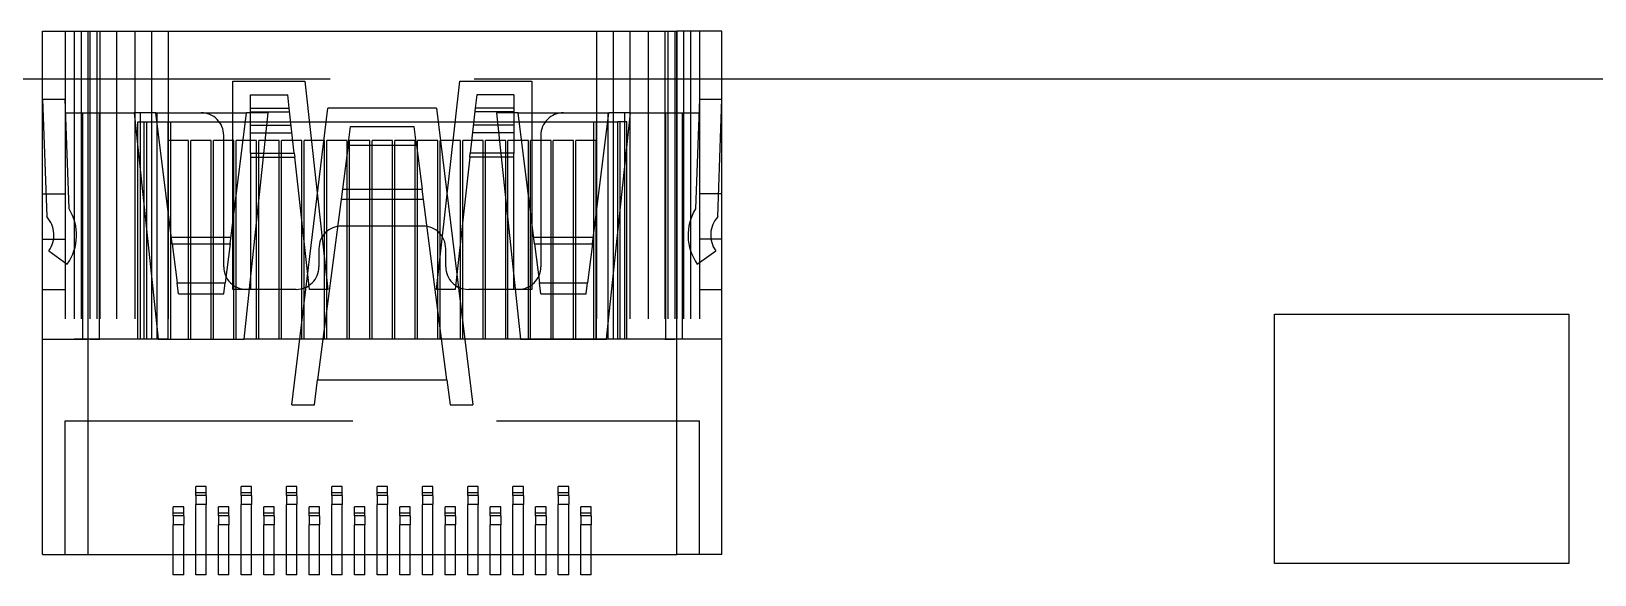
# Model space of a CAD drawing. Header units: millimetres. Extents: x -20.6 to 71.9, y -55 to 9.
# Drawn here: x 19.75 to 54.27, y -2.95 to 9.05 of the extents above; entities that cross this region are included whole.
import ezdxf

# ---------------------------------------------------------------- set-up
doc = ezdxf.new("R2010")
doc.units = ezdxf.units.MM
doc.linetypes.add('HIDDEN', pattern=[9.525, 6.35, -3.175])
doc.layers.get('0').update_dxf_attribs({"color": 253, "lineweight": 70, "true_color": 0x8faf8f})
doc.layers.add('Hidden', color=218, linetype='Continuous', lineweight=70, true_color=0x480548)

msp = doc.modelspace()

# ---------------------------------------------------------------- linework, layer by layer
at = {"color": 218, "lineweight": -3, "true_color": 0x480548}
for p, q in [((20, -2.5), (20, 9.05)), ((20, 9.05), (21, 9.05)), ((21, 9.05), (34, 9.05)), ((21, 9.05), (21, -2.5)), ((35, 9.05), (34, 9.05)), ((34, -2.5), (34, 9.05)), ((35, -2.5), (35, 9.05)), ((-13.5, 8), (20, 8)), ((35, 8), (71.5, 8)), ((22.021, 7.25), (22.55, 2.25)), ((22.5, 7.25), (22.021, 7.25)), ((22.401, 7.25), (22.401, 7.05)), ((22.5, 7.25), (24.5, 7.25)), ((22.862, 4.358), (22.5, 7.25)), ((24.138, 4.358), (24.5, 7.25)), ((24.45, 2.25), (24.979, 7.25)), ((24.979, 7.25), (24.5, 7.25)), ((24.593, 7.051), (24.593, 7.251)), ((25.5, 0.8), (26.3, 7.35)), ((28.7, 7.35), (26.3, 7.35)), ((28.7, 7.35), (29.5, 0.8)), ((30.021, 7.25), (30.55, 2.25)), ((30.5, 7.25), (30.021, 7.25)), ((30.407, 7.251), (30.407, 7.051)), ((30.5, 7.25), (32.5, 7.25)), ((30.862, 4.358), (30.5, 7.25)), ((32.138, 4.358), (32.5, 7.25)), ((32.45, 2.25), (32.979, 7.25)), ((32.979, 7.25), (32.5, 7.25)), ((32.599, 7.25), (32.599, 7.05)), ((22.1, 7.05), (22.3, 7.05)), ((22.1, 6.505), (22.1, 7.05)), ((22.3, 7.05), (22.525, 7.05)), ((22.3, 4.614), (22.3, 7.05)), ((24.475, 7.05), (24.958, 7.05)), ((26.263, 7.05), (28.737, 7.05)), ((26.746, 6.538), (26.8, 6.95)), ((26.8, 6.95), (28.2, 6.95)), ((28.254, 6.538), (28.2, 6.95)), ((30.042, 7.05), (30.525, 7.05)), ((32.475, 7.05), (32.7, 7.05)), ((32.7, 4.614), (32.7, 7.05)), ((32.9, 7.05), (32.7, 7.05)), ((32.9, 6.505), (32.9, 7.05)), ((24.914, 6.64), (24.775, 6.64)), ((24.775, 5.323), (24.775, 6.64)), ((26.225, 6.64), (26.213, 6.64)), ((26.225, 2.53), (26.225, 6.64)), ((28.787, 6.64), (28.775, 6.64)), ((28.775, 2.53), (28.775, 6.64)), ((30.225, 6.64), (30.086, 6.64)), ((30.225, 5.323), (30.225, 6.64)), ((26.746, 6.538), (26.62, 5.564)), ((26.746, 6.538), (28.254, 6.538)), ((28.254, 6.538), (28.38, 5.564)), ((26.62, 5.564), (26.072, 1.35)), ((26.62, 5.564), (28.38, 5.564)), ((28.928, 1.35), (28.38, 5.564)), ((22.775, 2.25), (22.775, 5.05)), ((24.225, 2.25), (24.225, 5.05)), ((30.775, 2.25), (30.775, 5.05)), ((32.225, 2.25), (32.225, 5.05)), ((22.862, 4.358), (22.969, 3.497)), ((22.862, 4.358), (24.138, 4.358)), ((24.138, 4.358), (24.031, 3.497)), ((30.862, 4.358), (32.138, 4.358)), ((30.862, 4.358), (30.969, 3.497)), ((32.138, 4.358), (32.031, 3.497)), ((23, 3.25), (22.969, 3.497)), ((22.969, 3.497), (24.031, 3.497)), ((24, 3.25), (24.031, 3.497)), ((30.969, 3.497), (32.031, 3.497)), ((31, 3.25), (30.969, 3.497)), ((32, 3.25), (32.031, 3.497)), ((23, 3.25), (24, 3.25)), ((23.225, 2.25), (23.225, 3.25)), ((23.775, 2.25), (23.775, 3.25)), ((31, 3.25), (32, 3.25)), ((31.225, 2.25), (31.225, 3.25)), ((31.775, 2.25), (31.775, 3.25)), ((25.775, 2.25), (25.775, 3.052)), ((29.225, 2.25), (29.225, 3.052)), ((47.2, -2.7), (47.2, 2.8)), ((47.2, 2.8), (53.7, 2.8)), ((53.7, 2.8), (53.7, -2.7)), ((22.55, 2.25), (24.45, 2.25)), ((26.189, 2.25), (25.677, 2.25)), ((29.323, 2.25), (28.811, 2.25)), ((30.55, 2.25), (32.45, 2.25)), ((26, 0.8), (26.072, 1.35)), ((26.072, 1.35), (28.928, 1.35)), ((28.928, 1.35), (29, 0.8)), ((25.5, 0.8), (26, 0.8)), ((29, 0.8), (29.5, 0.8)), ((20, -2.5), (21, -2.5)), ((21, -2.5), (34, -2.5)), ((22.885, -2.95), (22.885, -2.5)), ((23.115, -2.95), (23.115, -2.5)), ((23.385, -2.95), (23.385, -2.5)), ((23.615, -2.95), (23.615, -2.5)), ((23.885, -2.95), (23.885, -2.5)), ((24.115, -2.95), (24.115, -2.5)), ((24.385, -2.95), (24.385, -2.5)), ((24.615, -2.95), (24.615, -2.5)), ((24.885, -2.95), (24.885, -2.5)), ((25.115, -2.95), (25.115, -2.5)), ((25.385, -2.95), (25.385, -2.5)), ((25.615, -2.95), (25.615, -2.5)), ((25.885, -2.95), (25.885, -2.5)), ((26.115, -2.95), (26.115, -2.5)), ((26.385, -2.95), (26.385, -2.5)), ((26.615, -2.95), (26.615, -2.5)), ((26.885, -2.95), (26.885, -2.5)), ((27.115, -2.95), (27.115, -2.5)), ((27.385, -2.95), (27.385, -2.5)), ((27.615, -2.95), (27.615, -2.5)), ((27.885, -2.95), (27.885, -2.5)), ((28.115, -2.95), (28.115, -2.5)), ((28.385, -2.95), (28.385, -2.5)), ((28.615, -2.95), (28.615, -2.5)), ((28.885, -2.95), (28.885, -2.5)), ((29.115, -2.95), (29.115, -2.5)), ((29.385, -2.95), (29.385, -2.5)), ((29.615, -2.95), (29.615, -2.5)), ((29.885, -2.95), (29.885, -2.5)), ((30.115, -2.95), (30.115, -2.5)), ((30.385, -2.95), (30.385, -2.5)), ((30.615, -2.95), (30.615, -2.5)), ((30.885, -2.95), (30.885, -2.5)), ((31.115, -2.95), (31.115, -2.5)), ((31.385, -2.95), (31.385, -2.5)), ((31.615, -2.95), (31.615, -2.5)), ((31.885, -2.95), (31.885, -2.5)), ((32.115, -2.95), (32.115, -2.5)), ((35, -2.5), (34, -2.5)), ((53.7, -2.7), (47.2, -2.7)), ((23.115, -2.95), (22.885, -2.95)), ((23.615, -2.95), (23.385, -2.95)), ((24.115, -2.95), (23.885, -2.95)), ((24.615, -2.95), (24.385, -2.95)), ((25.115, -2.95), (24.885, -2.95)), ((25.615, -2.95), (25.385, -2.95)), ((26.115, -2.95), (25.885, -2.95)), ((26.615, -2.95), (26.385, -2.95)), ((27.115, -2.95), (26.885, -2.95)), ((27.615, -2.95), (27.385, -2.95)), ((28.115, -2.95), (27.885, -2.95)), ((28.615, -2.95), (28.385, -2.95)), ((29.115, -2.95), (28.885, -2.95)), ((29.615, -2.95), (29.385, -2.95)), ((30.115, -2.95), (29.885, -2.95)), ((30.615, -2.95), (30.385, -2.95)), ((31.115, -2.95), (30.885, -2.95)), ((31.615, -2.95), (31.385, -2.95)), ((32.115, -2.95), (31.885, -2.95))]:
    msp.add_line(p, q, dxfattribs=at)
at = {"layer": 'Hidden', "linetype": 'HIDDEN', "lineweight": -3}
for p, q in [((20.5, 9.05), (20.5, 2.25)), ((20.699, 9.05), (20.699, 2.25)), ((20.849, 9.05), (20.849, 2.25)), ((21, 9.05), (21, 2.25)), ((21.044, 9.05), (21.044, 2.25)), ((21.195, 9.05), (21.195, 2.25)), ((21.262, 9.05), (21.262, 2.25)), ((21.631, 9.05), (21.631, 2.25)), ((22.033, 9.05), (22.033, 2.25)), ((22.401, 9.05), (22.401, 7.25)), ((22.77, 9.05), (22.77, 2.25)), ((22.77, 9.05), (22.77, 2.25)), ((32.23, 9.05), (32.23, 2.25)), ((32.23, 9.05), (32.23, 2.25)), ((32.599, 9.05), (32.599, 7.25)), ((32.967, 9.05), (32.967, 2.25)), ((33.369, 9.05), (33.369, 2.25)), ((33.738, 9.05), (33.738, 2.25)), ((33.805, 9.05), (33.805, 2.25)), ((33.956, 9.05), (33.956, 2.25)), ((34, 9.05), (34, 2.25)), ((34.151, 9.05), (34.151, 2.25)), ((34.301, 9.05), (34.301, 2.25)), ((34.5, 9.05), (34.5, 2.25)), ((20, 8), (35, 8)), ((24.2, 3.35), (24.2, 7.95)), ((24.2, 7.95), (25.79, 7.95)), ((25.79, 7.95), (26.3, 3.35)), ((28.7, 3.35), (29.21, 7.95)), ((29.21, 7.95), (30.8, 7.95)), ((30.8, 7.95), (30.8, 3.35)), ((24.593, 7.65), (25.413, 7.65)), ((24.593, 7.354), (24.593, 7.65)), ((25.446, 7.354), (25.413, 7.65)), ((29.587, 7.65), (29.554, 7.354)), ((30.407, 7.65), (29.587, 7.65)), ((30.407, 7.65), (30.407, 7.354)), ((20, 7.55), (20.5, 7.55)), ((20, 7.55), (20.091, 4.957)), ((20.584, 5.13), (20.5, 7.55)), ((20.5, 7.25), (20.881, 7.25)), ((20.881, 7.25), (20.881, 2.25)), ((20.881, 7.25), (21.249, 7.25)), ((21.249, 7.25), (22.021, 7.25)), ((21.249, 7.25), (21.249, 2.25)), ((22.151, 7.25), (22.151, 2.25)), ((22.5, 7.25), (22.519, 7.25)), ((22.5, 7.25), (24.5, 7.25)), ((22.519, 7.25), (23.5, 7.25)), ((22.519, 7.25), (22.519, 2.25)), ((24.593, 7.354), (25.446, 7.354)), ((24.593, 7.251), (24.593, 7.354)), ((24.593, 7.272), (25.455, 7.272)), ((25.557, 6.358), (25.446, 7.354)), ((29.554, 7.354), (29.443, 6.358)), ((30.407, 7.272), (29.545, 7.272)), ((30.407, 7.354), (29.554, 7.354)), ((30.407, 7.354), (30.407, 7.251)), ((30.5, 7.25), (32.5, 7.25)), ((31.5, 7.25), (32.481, 7.25)), ((32.481, 7.25), (32.5, 7.25)), ((32.481, 7.25), (32.481, 2.25)), ((32.849, 7.25), (32.849, 2.25)), ((32.979, 7.25), (33.751, 7.25)), ((33.751, 7.25), (34.119, 7.25)), ((33.751, 7.25), (33.751, 2.25)), ((34.119, 7.25), (34.5, 7.25)), ((34.119, 7.25), (34.119, 2.25)), ((34.5, 7.55), (34.416, 5.13)), ((34.5, 7.55), (35, 7.55)), ((34.909, 4.957), (35, 7.55)), ((22.245, 2.25), (22.245, 7.05)), ((22.401, 7.05), (22.401, 2.25)), ((22.525, 7.05), (24.475, 7.05)), ((22.773, 2.25), (22.773, 7.05)), ((22.828, 2.25), (22.828, 7.05)), ((24.593, 6.358), (24.593, 7.051)), ((24.593, 6.976), (25.488, 6.976)), ((24.958, 7.05), (26.263, 7.05)), ((28.737, 7.05), (30.042, 7.05)), ((30.407, 6.976), (29.512, 6.976)), ((30.407, 7.051), (30.407, 6.358)), ((30.525, 7.05), (32.475, 7.05)), ((32.172, 2.25), (32.172, 7.05)), ((32.227, 2.25), (32.227, 7.05)), ((32.599, 7.05), (32.599, 2.25)), ((32.755, 2.25), (32.755, 7.05)), ((23.225, 6.64), (22.775, 6.64)), ((22.775, 5.05), (22.775, 6.64)), ((23.225, 3.25), (23.225, 6.64)), ((23.725, 6.64), (23.275, 6.64)), ((23.275, 2.25), (23.275, 6.64)), ((23.725, 2.25), (23.725, 6.64)), ((24.225, 6.64), (23.775, 6.64)), ((23.775, 3.25), (23.775, 6.64)), ((24, 3.85), (24, 6.75)), ((24.225, 5.05), (24.225, 6.64)), ((24.725, 6.64), (24.275, 6.64)), ((24.275, 2.25), (24.275, 6.64)), ((24.593, 6.81), (25.506, 6.81)), ((24.725, 2.25), (24.725, 6.64)), ((25.225, 6.64), (24.914, 6.64)), ((25.225, 2.25), (25.225, 6.64)), ((25.725, 6.64), (25.275, 6.64)), ((25.275, 2.25), (25.275, 6.64)), ((25.725, 2.25), (25.725, 6.64)), ((26.213, 6.64), (25.775, 6.64)), ((25.775, 3.052), (25.775, 6.64)), ((26.725, 6.64), (26.275, 6.64)), ((26.275, 2.25), (26.275, 6.64)), ((26.725, 2.25), (26.725, 6.64)), ((27.225, 6.64), (26.775, 6.64)), ((26.775, 2.25), (26.775, 6.64)), ((27.225, 2.25), (27.225, 6.64)), ((27.725, 6.64), (27.275, 6.64)), ((27.275, 2.25), (27.275, 6.64)), ((27.725, 2.25), (27.725, 6.64)), ((28.225, 6.64), (27.775, 6.64)), ((27.775, 2.25), (27.775, 6.64)), ((28.225, 2.25), (28.225, 6.64)), ((28.725, 6.64), (28.275, 6.64)), ((28.275, 2.25), (28.275, 6.64)), ((28.725, 2.25), (28.725, 6.64)), ((29.225, 6.64), (28.787, 6.64)), ((29.225, 3.052), (29.225, 6.64)), ((29.725, 6.64), (29.275, 6.64)), ((29.275, 2.25), (29.275, 6.64)), ((30.407, 6.81), (29.494, 6.81)), ((29.725, 2.25), (29.725, 6.64)), ((30.086, 6.64), (29.775, 6.64)), ((29.775, 2.25), (29.775, 6.64)), ((30.725, 6.64), (30.275, 6.64)), ((30.275, 2.25), (30.275, 6.64)), ((30.725, 2.25), (30.725, 6.64)), ((31.225, 6.64), (30.775, 6.64)), ((30.775, 5.05), (30.775, 6.64)), ((31, 6.75), (31, 3.85)), ((31.225, 3.25), (31.225, 6.64)), ((31.725, 6.64), (31.275, 6.64)), ((31.275, 2.25), (31.275, 6.64)), ((31.725, 2.25), (31.725, 6.64)), ((32.225, 6.64), (31.775, 6.64)), ((31.775, 3.25), (31.775, 6.64)), ((32.225, 5.05), (32.225, 6.64)), ((22.1, 2.25), (22.1, 6.505)), ((24.593, 6.358), (25.557, 6.358)), ((24.593, 6.358), (24.593, 6.268)), ((24.593, 6.268), (25.567, 6.268)), ((24.593, 6.268), (24.593, 3.35)), ((24.593, 6.268), (25.567, 6.268)), ((25.557, 6.358), (25.567, 6.268)), ((25.89, 3.35), (25.567, 6.268)), ((29.433, 6.268), (29.11, 3.35)), ((29.433, 6.268), (29.443, 6.358)), ((30.407, 6.268), (29.433, 6.268)), ((30.407, 6.268), (29.433, 6.268)), ((30.407, 6.358), (29.443, 6.358)), ((30.407, 6.268), (30.407, 6.358)), ((30.407, 3.35), (30.407, 6.268)), ((32.9, 2.25), (32.9, 6.505)), ((20, 5.46), (20.5, 5.46)), ((24.775, 2.25), (24.775, 5.323)), ((26.591, 5.342), (28.409, 5.342)), ((30.225, 2.25), (30.225, 5.323)), ((35, 5.46), (34.5, 5.46)), ((22.3, 2.25), (22.3, 4.614)), ((22.843, 4.507), (24.157, 4.507)), ((28.4, 4.75), (26.6, 4.75)), ((30.843, 4.507), (32.157, 4.507)), ((32.7, 2.25), (32.7, 4.614)), ((20, 4.46), (20.5, 4.46)), ((20.138, 4.201), (20.545, 3.91)), ((26.1, 4.25), (26.1, 3.85)), ((28.9, 3.85), (28.9, 4.25)), ((34.455, 3.91), (34.862, 4.201)), ((35, 4.46), (34.5, 4.46)), ((20, 3.35), (20.5, 3.35)), ((24.593, 3.35), (24.2, 3.35)), ((25.6, 3.35), (24.593, 3.35)), ((26.3, 3.35), (25.89, 3.35)), ((29.11, 3.35), (28.7, 3.35)), ((30.407, 3.35), (29.4, 3.35)), ((30.8, 3.35), (30.407, 3.35)), ((34.5, 3.35), (35, 3.35)), ((26.225, 2.25), (26.225, 2.53)), ((28.775, 2.25), (28.775, 2.53)), ((20, 2.25), (20.699, 2.25)), ((20.5, 2.25), (21, 2.25)), ((21.044, 2.25), (20.699, 2.25)), ((22.55, 2.25), (21, 2.25)), ((21.044, 2.25), (21.262, 2.25)), ((22.033, 2.25), (21.262, 2.25)), ((22.77, 2.25), (22.033, 2.25)), ((32.23, 2.25), (22.77, 2.25)), ((25.677, 2.25), (24.45, 2.25)), ((28.811, 2.25), (26.189, 2.25)), ((30.55, 2.25), (29.323, 2.25)), ((32.967, 2.25), (32.23, 2.25)), ((34, 2.25), (32.45, 2.25)), ((33.738, 2.25), (32.967, 2.25)), ((33.738, 2.25), (33.956, 2.25)), ((34.301, 2.25), (33.956, 2.25)), ((34.5, 2.25), (34, 2.25)), ((35, 2.25), (34.301, 2.25)), ((20.5, -2.5), (20.5, 0.45)), ((20.5, 0.45), (34.5, 0.45)), ((34.5, -2.5), (34.5, 0.45)), ((23.615, -1), (23.385, -1)), ((23.385, -1.2), (23.385, -1)), ((23.615, -1.2), (23.615, -1)), ((24.615, -1), (24.385, -1)), ((24.385, -1.2), (24.385, -1)), ((24.615, -1.2), (24.615, -1)), ((25.615, -1), (25.385, -1)), ((25.385, -1.2), (25.385, -1)), ((25.615, -1.2), (25.615, -1)), ((26.615, -1), (26.385, -1)), ((26.385, -1.2), (26.385, -1)), ((26.615, -1.2), (26.615, -1)), ((27.615, -1), (27.385, -1)), ((27.385, -1.2), (27.385, -1)), ((27.615, -1.2), (27.615, -1)), ((28.615, -1), (28.385, -1)), ((28.385, -1.2), (28.385, -1)), ((28.615, -1.2), (28.615, -1)), ((29.615, -1), (29.385, -1)), ((29.385, -1.2), (29.385, -1)), ((29.615, -1.2), (29.615, -1)), ((30.615, -1), (30.385, -1)), ((30.385, -1.2), (30.385, -1)), ((30.615, -1.2), (30.615, -1)), ((31.615, -1), (31.385, -1)), ((31.385, -1.2), (31.385, -1)), ((31.615, -1.2), (31.615, -1)), ((23.385, -1.135), (23.615, -1.135)), ((23.615, -1.2), (23.385, -1.2)), ((23.385, -1.2), (23.385, -1.4)), ((23.615, -1.2), (23.615, -1.4)), ((24.385, -1.135), (24.615, -1.135)), ((24.615, -1.2), (24.385, -1.2)), ((24.385, -1.2), (24.385, -1.4)), ((24.615, -1.2), (24.615, -1.4)), ((25.385, -1.135), (25.615, -1.135)), ((25.615, -1.2), (25.385, -1.2)), ((25.385, -1.2), (25.385, -1.4)), ((25.615, -1.2), (25.615, -1.4)), ((26.385, -1.135), (26.615, -1.135)), ((26.615, -1.2), (26.385, -1.2)), ((26.385, -1.2), (26.385, -1.4)), ((26.615, -1.2), (26.615, -1.4)), ((27.385, -1.135), (27.615, -1.135)), ((27.615, -1.2), (27.385, -1.2)), ((27.385, -1.2), (27.385, -1.4)), ((27.615, -1.2), (27.615, -1.4)), ((28.385, -1.135), (28.615, -1.135)), ((28.615, -1.2), (28.385, -1.2)), ((28.385, -1.2), (28.385, -1.4)), ((28.615, -1.2), (28.615, -1.4)), ((29.385, -1.135), (29.615, -1.135)), ((29.615, -1.2), (29.385, -1.2)), ((29.385, -1.2), (29.385, -1.4)), ((29.615, -1.2), (29.615, -1.4)), ((30.385, -1.135), (30.615, -1.135)), ((30.615, -1.2), (30.385, -1.2)), ((30.385, -1.2), (30.385, -1.4)), ((30.615, -1.2), (30.615, -1.4)), ((31.385, -1.135), (31.615, -1.135)), ((31.615, -1.2), (31.385, -1.2)), ((31.385, -1.2), (31.385, -1.4)), ((31.615, -1.2), (31.615, -1.4)), ((23.115, -1.45), (22.885, -1.45)), ((22.885, -1.65), (22.885, -1.45)), ((22.885, -1.585), (23.115, -1.585)), ((23.115, -1.65), (22.885, -1.65)), ((22.885, -1.65), (22.885, -1.85)), ((23.115, -1.65), (23.115, -1.45)), ((23.115, -1.65), (23.115, -1.85)), ((23.385, -2.5), (23.385, -1.4)), ((23.615, -1.4), (23.385, -1.4)), ((23.615, -2.5), (23.615, -1.4)), ((24.115, -1.45), (23.885, -1.45)), ((23.885, -1.65), (23.885, -1.45)), ((23.885, -1.585), (24.115, -1.585)), ((24.115, -1.65), (23.885, -1.65)), ((23.885, -1.65), (23.885, -1.85)), ((24.115, -1.65), (24.115, -1.45)), ((24.115, -1.65), (24.115, -1.85)), ((24.385, -2.5), (24.385, -1.4)), ((24.615, -1.4), (24.385, -1.4)), ((24.615, -2.5), (24.615, -1.4)), ((25.115, -1.45), (24.885, -1.45)), ((24.885, -1.65), (24.885, -1.45)), ((24.885, -1.585), (25.115, -1.585)), ((25.115, -1.65), (24.885, -1.65)), ((24.885, -1.65), (24.885, -1.85)), ((25.115, -1.65), (25.115, -1.45)), ((25.115, -1.65), (25.115, -1.85)), ((25.385, -2.5), (25.385, -1.4)), ((25.615, -1.4), (25.385, -1.4)), ((25.615, -2.5), (25.615, -1.4)), ((26.115, -1.45), (25.885, -1.45)), ((25.885, -1.65), (25.885, -1.45)), ((25.885, -1.585), (26.115, -1.585)), ((26.115, -1.65), (25.885, -1.65)), ((25.885, -1.65), (25.885, -1.85)), ((26.115, -1.65), (26.115, -1.45)), ((26.115, -1.65), (26.115, -1.85)), ((26.385, -2.5), (26.385, -1.4)), ((26.615, -1.4), (26.385, -1.4)), ((26.615, -2.5), (26.615, -1.4)), ((27.115, -1.45), (26.885, -1.45)), ((26.885, -1.65), (26.885, -1.45)), ((26.885, -1.585), (27.115, -1.585)), ((27.115, -1.65), (26.885, -1.65)), ((26.885, -1.65), (26.885, -1.85)), ((27.115, -1.65), (27.115, -1.45)), ((27.115, -1.65), (27.115, -1.85)), ((27.385, -2.5), (27.385, -1.4)), ((27.615, -1.4), (27.385, -1.4)), ((27.615, -2.5), (27.615, -1.4)), ((28.115, -1.45), (27.885, -1.45)), ((27.885, -1.65), (27.885, -1.45)), ((27.885, -1.585), (28.115, -1.585)), ((28.115, -1.65), (27.885, -1.65)), ((27.885, -1.65), (27.885, -1.85)), ((28.115, -1.65), (28.115, -1.45)), ((28.115, -1.65), (28.115, -1.85)), ((28.385, -2.5), (28.385, -1.4)), ((28.615, -1.4), (28.385, -1.4)), ((28.615, -2.5), (28.615, -1.4)), ((29.115, -1.45), (28.885, -1.45)), ((28.885, -1.65), (28.885, -1.45)), ((28.885, -1.585), (29.115, -1.585)), ((29.115, -1.65), (28.885, -1.65)), ((28.885, -1.65), (28.885, -1.85)), ((29.115, -1.65), (29.115, -1.45)), ((29.115, -1.65), (29.115, -1.85)), ((29.385, -2.5), (29.385, -1.4)), ((29.615, -1.4), (29.385, -1.4)), ((29.615, -2.5), (29.615, -1.4)), ((30.115, -1.45), (29.885, -1.45)), ((29.885, -1.65), (29.885, -1.45)), ((29.885, -1.585), (30.115, -1.585)), ((30.115, -1.65), (29.885, -1.65)), ((29.885, -1.65), (29.885, -1.85)), ((30.115, -1.65), (30.115, -1.45)), ((30.115, -1.65), (30.115, -1.85)), ((30.385, -2.5), (30.385, -1.4)), ((30.615, -1.4), (30.385, -1.4)), ((30.615, -2.5), (30.615, -1.4)), ((31.115, -1.45), (30.885, -1.45)), ((30.885, -1.65), (30.885, -1.45)), ((30.885, -1.585), (31.115, -1.585)), ((31.115, -1.65), (30.885, -1.65)), ((30.885, -1.65), (30.885, -1.85)), ((31.115, -1.65), (31.115, -1.45)), ((31.115, -1.65), (31.115, -1.85)), ((31.385, -2.5), (31.385, -1.4)), ((31.615, -1.4), (31.385, -1.4)), ((31.615, -2.5), (31.615, -1.4)), ((32.115, -1.45), (31.885, -1.45)), ((31.885, -1.65), (31.885, -1.45)), ((31.885, -1.585), (32.115, -1.585)), ((32.115, -1.65), (31.885, -1.65)), ((31.885, -1.65), (31.885, -1.85)), ((32.115, -1.65), (32.115, -1.45)), ((32.115, -1.65), (32.115, -1.85)), ((22.885, -2.5), (22.885, -1.85)), ((23.115, -1.85), (22.885, -1.85)), ((23.115, -2.5), (23.115, -1.85)), ((23.885, -2.5), (23.885, -1.85)), ((24.115, -1.85), (23.885, -1.85)), ((24.115, -2.5), (24.115, -1.85)), ((24.885, -2.5), (24.885, -1.85)), ((25.115, -1.85), (24.885, -1.85)), ((25.115, -2.5), (25.115, -1.85)), ((25.885, -2.5), (25.885, -1.85)), ((26.115, -1.85), (25.885, -1.85)), ((26.115, -2.5), (26.115, -1.85)), ((26.885, -2.5), (26.885, -1.85)), ((27.115, -1.85), (26.885, -1.85)), ((27.115, -2.5), (27.115, -1.85)), ((27.885, -2.5), (27.885, -1.85)), ((28.115, -1.85), (27.885, -1.85)), ((28.115, -2.5), (28.115, -1.85)), ((28.885, -2.5), (28.885, -1.85)), ((29.115, -1.85), (28.885, -1.85)), ((29.115, -2.5), (29.115, -1.85)), ((29.885, -2.5), (29.885, -1.85)), ((30.115, -1.85), (29.885, -1.85)), ((30.115, -2.5), (30.115, -1.85)), ((30.885, -2.5), (30.885, -1.85)), ((31.115, -1.85), (30.885, -1.85)), ((31.115, -2.5), (31.115, -1.85)), ((31.885, -2.5), (31.885, -1.85)), ((32.115, -1.85), (31.885, -1.85)), ((32.115, -2.5), (32.115, -1.85))]:
    msp.add_line(p, q, dxfattribs=at)
for centre, start, end in [((23.5, 6.75), 0, 90), ((31.5, 6.75), 90, 180), ((26.6, 4.25), 90, 180), ((28.4, 4.25), 0, 90), ((24.5, 3.85), 180, 270), ((25.6, 3.85), 270, 360), ((29.4, 3.85), 180, 270), ((30.5, 3.85), 270, 360)]:
    msp.add_arc(centre, 0.5, start, end, dxfattribs=at)
for centre, major_axis, start_param, end_param in [((19.65, 4.55), (0.6, 0), 5.662779, 7.029438), ((19.65, 4.55), (1.1, 0), 5.66278, 6.838851), ((35.35, 4.55), (1.1, 0), 2.585927, 3.761998), ((35.35, 4.55), (0.6, 0), 2.39534, 3.761999)]:
    msp.add_ellipse(centre, major_axis=major_axis, ratio=0.999981, start_param=start_param, end_param=end_param, dxfattribs=at)

doc.saveas('drawing.dxf')
